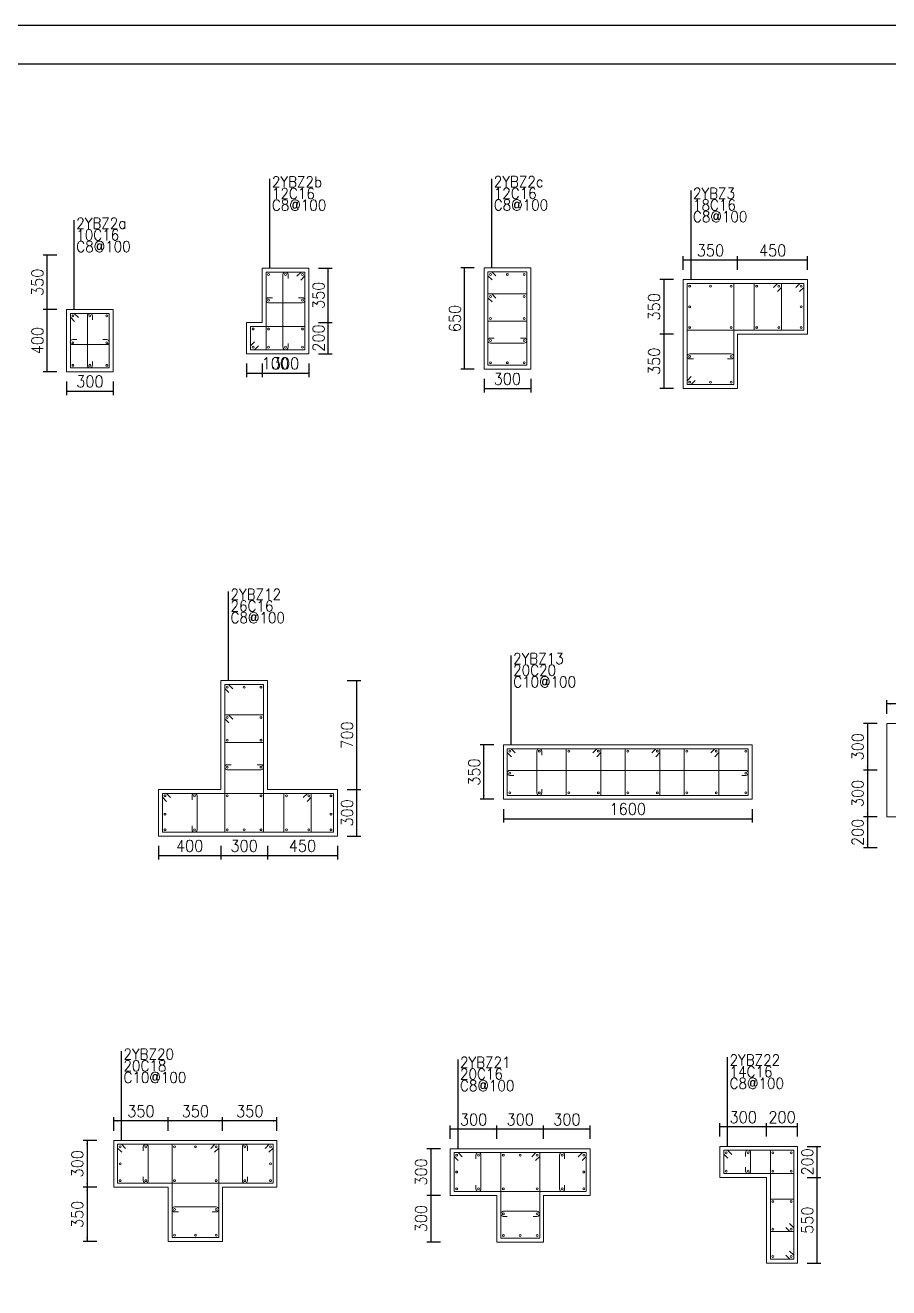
# Model space of a CAD drawing. Extents: x 292423 to 377252, y 106557 to 361882.
# Drawn here: x 313585 to 335798, y 264108 to 296574 of the extents above; entities that cross this region are included whole.
import ezdxf
from ezdxf.enums import TextEntityAlignment as Align

# ---------------------------------------------------------------- set-up
doc = ezdxf.new("R2010")
doc.units = 0
doc.header["$LTSCALE"] = 1000
for name, color, linetype in [('1508', 2, 'Continuous'), ('tk', 7, 'Continuous'), ('Y阴影', 254, 'Continuous')]:
    doc.layers.add(name, color=color, linetype=linetype)
for name, color, linetype, lineweight in [('REIN', 6, 'Continuous', 18), ('Z-柱大样外框', 7, 'ByLayer', 18), ('Z-详图标注', 3, 'Continuous', 18)]:
    doc.layers.add(name, color=color, linetype=linetype, lineweight=lineweight)
doc.styles.get("Standard").update_dxf_attribs({"font": 'standard'})
doc.dimstyles.get("Standard").update_dxf_attribs({"dimtxt": 300, "dimasz": 100, "dimexe": 100, "dimexo": 250, "dimgap": 100, "dimtad": 0, "dimtoh": 1, "dimdec": 0, "dimlfac": 0.25, "dimdsep": 46, "dimcen": 0.09, "dimclrt": 7, "dimadec": 0, "dimazin": 0, "dimtfac": 1, "dimtdec": 4, "dimtofl": 0, "dimtmove": 0, "dimatfit": 3, "dimfxl": 1, "dimtolj": 1, "dimtzin": 0, "dimarcsym": 0})

# ---------------------------------------------------------------- blocks, each defined once
blk = doc.blocks.new('*D243')
at = {"layer": 'Z-详图标注', "color": 0, "linetype": 'ByBlock', "lineweight": -2}
for p, q in [((331911, 290283), (331911, 290633)), ((333711, 290283), (333711, 290633)), ((333711, 290533), (331911, 290533))]:
    blk.add_line(p, q, dxfattribs=at)
for points in [[(331911, 290533), (332011, 290549), (332011, 290516)], [(333711, 290533), (333611, 290516), (333611, 290549)]]:
    blk.add_solid(points, dxfattribs=at)
at = {"layer": 'Z-详图标注', "color": 7, "linetype": 'Continuous', "lineweight": -2, "insert": (332811, 290783), "char_height": 300, "width": 576.67, "attachment_point": 5}
blk.add_mtext('450', dxfattribs=at)
blk = doc.blocks.new('*D737')
at = {"layer": 'Z-详图标注', "color": 0, "linetype": 'ByBlock', "lineweight": -2}
for p, q in [((330511, 290283), (330511, 290633)), ((331911, 290283), (331911, 290633)), ((331911, 290533), (330511, 290533))]:
    blk.add_line(p, q, dxfattribs=at)
for points in [[(330511, 290533), (330611, 290549), (330611, 290516)], [(331911, 290533), (331811, 290516), (331811, 290549)]]:
    blk.add_solid(points, dxfattribs=at)
at = {"layer": 'Z-详图标注', "color": 7, "linetype": 'Continuous', "lineweight": -2, "insert": (331211, 290783), "char_height": 300, "width": 566.67, "attachment_point": 5}
blk.add_mtext('350', dxfattribs=at)
blk = doc.blocks.new('*D785')
at = {"layer": 'Z-详图标注', "color": 0, "linetype": 'ByBlock', "lineweight": -2}
for p, q in [((330261, 290033), (329911, 290033)), ((330011, 290033), (330011, 288633)), ((330261, 288633), (329911, 288633))]:
    blk.add_line(p, q, dxfattribs=at)
for points in [[(330011, 290033), (330028, 289933), (329994, 289933)], [(330011, 288633), (329994, 288733), (330028, 288733)]]:
    blk.add_solid(points, dxfattribs=at)
at = {"layer": 'Z-详图标注', "color": 7, "linetype": 'Continuous', "lineweight": -2, "insert": (329761, 289333), "char_height": 300, "width": 566.67, "attachment_point": 5, "rotation": 90}
blk.add_mtext('350', dxfattribs=at)
blk = doc.blocks.new('*D404')
at = {"layer": 'Z-详图标注', "color": 0, "linetype": 'ByBlock', "lineweight": -2}
for p, q in [((330261, 288633), (329911, 288633)), ((330011, 288633), (330011, 287233)), ((330261, 287233), (329911, 287233))]:
    blk.add_line(p, q, dxfattribs=at)
for points in [[(330011, 288633), (330028, 288533), (329994, 288533)], [(330011, 287233), (329994, 287333), (330028, 287333)]]:
    blk.add_solid(points, dxfattribs=at)
at = {"layer": 'Z-详图标注', "color": 7, "linetype": 'Continuous', "lineweight": -2, "insert": (329761, 287933), "char_height": 300, "width": 566.67, "attachment_point": 5, "rotation": 90}
blk.add_mtext('350', dxfattribs=at)
blk = doc.blocks.new('*D203')
at = {"layer": 'Z-详图标注', "color": 0, "linetype": 'ByBlock', "lineweight": -2}
for p, q in [((314648, 287414), (314648, 287064)), ((315848, 287414), (315848, 287064)), ((314648, 287164), (315848, 287164))]:
    blk.add_line(p, q, dxfattribs=at)
for points in [[(314648, 287164), (314748, 287180), (314748, 287147)], [(315848, 287164), (315748, 287147), (315748, 287180)]]:
    blk.add_solid(points, dxfattribs=at)
at = {"layer": 'Z-详图标注', "color": 7, "linetype": 'Continuous', "lineweight": -2, "insert": (315248, 287414), "char_height": 300, "width": 566.67, "attachment_point": 5}
blk.add_mtext('300', dxfattribs=at)
blk = doc.blocks.new('*D701')
at = {"layer": 'Z-详图标注', "color": 0, "linetype": 'ByBlock', "lineweight": -2}
for p, q in [((314398, 289264), (314048, 289264)), ((314148, 287664), (314148, 289264)), ((314398, 287664), (314048, 287664))]:
    blk.add_line(p, q, dxfattribs=at)
for points in [[(314148, 289264), (314164, 289164), (314131, 289164)], [(314148, 287664), (314131, 287764), (314164, 287764)]]:
    blk.add_solid(points, dxfattribs=at)
at = {"layer": 'Z-详图标注', "color": 7, "linetype": 'Continuous', "lineweight": -2, "insert": (313898, 288464), "char_height": 300, "width": 576.67, "attachment_point": 5, "rotation": 90}
blk.add_mtext('400', dxfattribs=at)
blk = doc.blocks.new('*D562')
at = {"layer": 'Z-详图标注', "color": 0, "linetype": 'ByBlock', "lineweight": -2}
for p, q in [((325885, 276419), (325885, 276069)), ((332285, 276419), (332285, 276069)), ((325885, 276169), (332285, 276169))]:
    blk.add_line(p, q, dxfattribs=at)
for points in [[(325885, 276169), (325985, 276185), (325985, 276152)], [(332285, 276169), (332185, 276152), (332185, 276185)]]:
    blk.add_solid(points, dxfattribs=at)
at = {"layer": 'Z-详图标注', "color": 7, "linetype": 'Continuous', "lineweight": -2, "insert": (329085, 276419), "char_height": 300, "width": 685, "attachment_point": 5}
blk.add_mtext('1600', dxfattribs=at)
blk = doc.blocks.new('*D266')
at = {"layer": 'Z-详图标注', "color": 0, "linetype": 'ByBlock', "lineweight": -2}
for p, q in [((325635, 278069), (325285, 278069)), ((325385, 276669), (325385, 278069)), ((325635, 276669), (325285, 276669))]:
    blk.add_line(p, q, dxfattribs=at)
for points in [[(325385, 278069), (325402, 277969), (325369, 277969)], [(325385, 276669), (325369, 276769), (325402, 276769)]]:
    blk.add_solid(points, dxfattribs=at)
at = {"layer": 'Z-详图标注', "color": 7, "linetype": 'Continuous', "lineweight": -2, "insert": (325135, 277369), "char_height": 300, "width": 566.67, "attachment_point": 5, "rotation": 90}
blk.add_mtext('350', dxfattribs=at)
blk = doc.blocks.new('*D810')
at = {"layer": 'Z-详图标注', "color": 0, "linetype": 'ByBlock', "lineweight": -2}
for p, q in [((335748, 278870), (335748, 279220)), ((336948, 278870), (336948, 279220)), ((336948, 279120), (335748, 279120))]:
    blk.add_line(p, q, dxfattribs=at)
for points in [[(335748, 279120), (335848, 279137), (335848, 279104)], [(336948, 279120), (336848, 279104), (336848, 279137)]]:
    blk.add_solid(points, dxfattribs=at)
at = {"layer": 'Z-详图标注', "color": 7, "linetype": 'Continuous', "lineweight": -2, "insert": (336348, 279370), "char_height": 300, "width": 566.67, "attachment_point": 5}
blk.add_mtext('300', dxfattribs=at)
blk = doc.blocks.new('*D426')
at = {"layer": 'Z-详图标注', "color": 0, "linetype": 'ByBlock', "lineweight": -2}
for p, q in [((335498, 278620), (335148, 278620)), ((335248, 278620), (335248, 277420)), ((335498, 277420), (335148, 277420))]:
    blk.add_line(p, q, dxfattribs=at)
for points in [[(335248, 278620), (335264, 278520), (335231, 278520)], [(335248, 277420), (335231, 277520), (335264, 277520)]]:
    blk.add_solid(points, dxfattribs=at)
at = {"layer": 'Z-详图标注', "color": 7, "linetype": 'Continuous', "lineweight": -2, "insert": (334998, 278020), "char_height": 300, "width": 566.67, "attachment_point": 5, "rotation": 90}
blk.add_mtext('300', dxfattribs=at)
blk = doc.blocks.new('*D40')
at = {"layer": 'Z-详图标注', "color": 0, "linetype": 'ByBlock', "lineweight": -2}
for p, q in [((335498, 277420), (335148, 277420)), ((335248, 277420), (335248, 276220)), ((335498, 276220), (335148, 276220))]:
    blk.add_line(p, q, dxfattribs=at)
for points in [[(335248, 277420), (335264, 277320), (335231, 277320)], [(335248, 276220), (335231, 276320), (335264, 276320)]]:
    blk.add_solid(points, dxfattribs=at)
at = {"layer": 'Z-详图标注', "color": 7, "linetype": 'Continuous', "lineweight": -2, "insert": (334998, 276820), "char_height": 300, "width": 566.67, "attachment_point": 5, "rotation": 90}
blk.add_mtext('300', dxfattribs=at)
blk = doc.blocks.new('*D662')
at = {"layer": 'Z-详图标注', "color": 0, "linetype": 'ByBlock', "lineweight": -2}
for p, q in [((319280, 287878), (319280, 287528)), ((319680, 287878), (319680, 287528)), ((319280, 287628), (319680, 287628))]:
    blk.add_line(p, q, dxfattribs=at)
for points in [[(319280, 287628), (319380, 287645), (319380, 287611)], [(319680, 287628), (319580, 287611), (319580, 287645)]]:
    blk.add_solid(points, dxfattribs=at)
at = {"layer": 'Z-详图标注', "color": 7, "linetype": 'Continuous', "lineweight": -2, "insert": (320018, 287878), "char_height": 300, "width": 476.67, "attachment_point": 5, "rotation": 0.0028}
blk.add_mtext('100', dxfattribs=at)
blk = doc.blocks.new('*D285')
at = {"layer": 'Z-详图标注', "color": 0, "linetype": 'ByBlock', "lineweight": -2}
for p, q in [((319680, 287878), (319680, 287528)), ((320880, 287878), (320880, 287528)), ((319680, 287628), (320880, 287628))]:
    blk.add_line(p, q, dxfattribs=at)
for points in [[(319680, 287628), (319780, 287645), (319780, 287611)], [(320880, 287628), (320780, 287611), (320780, 287645)]]:
    blk.add_solid(points, dxfattribs=at)
at = {"layer": 'Z-详图标注', "color": 7, "linetype": 'Continuous', "lineweight": -2, "insert": (320280, 287878), "char_height": 300, "width": 566.67, "attachment_point": 5, "rotation": 0.0028}
blk.add_mtext('300', dxfattribs=at)
blk = doc.blocks.new('*D762')
at = {"layer": 'Z-详图标注', "color": 0, "linetype": 'ByBlock', "lineweight": -2}
for p, q in [((321130, 288928), (321480, 288928)), ((321380, 288128), (321380, 288928)), ((321130, 288128), (321480, 288128))]:
    blk.add_line(p, q, dxfattribs=at)
for points in [[(321380, 288928), (321396, 288828), (321363, 288828)], [(321380, 288128), (321363, 288228), (321396, 288228)]]:
    blk.add_solid(points, dxfattribs=at)
at = {"layer": 'Z-详图标注', "color": 7, "linetype": 'Continuous', "lineweight": -2, "insert": (321130, 288528), "char_height": 300, "width": 566.67, "attachment_point": 5, "rotation": 90}
blk.add_mtext('200', dxfattribs=at)
blk = doc.blocks.new('*D391')
at = {"layer": 'Z-详图标注', "color": 0, "linetype": 'ByBlock', "lineweight": -2}
for p, q in [((321130, 290328), (321480, 290328)), ((321380, 288928), (321380, 290328)), ((321130, 288928), (321480, 288928))]:
    blk.add_line(p, q, dxfattribs=at)
for points in [[(321380, 290328), (321396, 290228), (321363, 290228)], [(321380, 288928), (321363, 289028), (321396, 289028)]]:
    blk.add_solid(points, dxfattribs=at)
at = {"layer": 'Z-详图标注', "color": 7, "linetype": 'Continuous', "lineweight": -2, "insert": (321130, 289628), "char_height": 300, "width": 566.67, "attachment_point": 5, "rotation": 90}
blk.add_mtext('350', dxfattribs=at)
blk = doc.blocks.new('*D434')
at = {"layer": 'Z-详图标注', "color": 0, "linetype": 'ByBlock', "lineweight": -2}
for p, q in [((325387, 287481), (325387, 287131)), ((326587, 287481), (326587, 287131)), ((325387, 287231), (326587, 287231))]:
    blk.add_line(p, q, dxfattribs=at)
for points in [[(325387, 287231), (325487, 287248), (325487, 287215)], [(326587, 287231), (326487, 287215), (326487, 287248)]]:
    blk.add_solid(points, dxfattribs=at)
at = {"layer": 'Z-详图标注', "color": 7, "linetype": 'Continuous', "lineweight": -2, "insert": (325987, 287481), "char_height": 300, "width": 566.67, "attachment_point": 5}
blk.add_mtext('300', dxfattribs=at)
blk = doc.blocks.new('*D52')
at = {"layer": 'Z-详图标注', "color": 0, "linetype": 'ByBlock', "lineweight": -2}
for p, q in [((325137, 290332), (324787, 290332)), ((324887, 287731), (324887, 290332)), ((325137, 287731), (324787, 287731))]:
    blk.add_line(p, q, dxfattribs=at)
for points in [[(324887, 290332), (324903, 290232), (324870, 290232)], [(324887, 287731), (324870, 287831), (324903, 287831)]]:
    blk.add_solid(points, dxfattribs=at)
at = {"layer": 'Z-详图标注', "color": 7, "linetype": 'Continuous', "lineweight": -2, "insert": (324637, 289032), "char_height": 300, "width": 556.67, "attachment_point": 5, "rotation": 90}
blk.add_mtext('650', dxfattribs=at)
blk = doc.blocks.new('*D535')
at = {"layer": 'Z-详图标注', "color": 0, "linetype": 'ByBlock', "lineweight": -2}
for p, q in [((318661, 268147), (318661, 268497)), ((320061, 268147), (320061, 268497)), ((320061, 268397), (318661, 268397))]:
    blk.add_line(p, q, dxfattribs=at)
for points in [[(318661, 268397), (318761, 268413), (318761, 268380)], [(320061, 268397), (319961, 268380), (319961, 268413)]]:
    blk.add_solid(points, dxfattribs=at)
at = {"layer": 'Z-详图标注', "color": 7, "linetype": 'Continuous', "lineweight": -2, "insert": (319361, 268647), "char_height": 300, "width": 566.67, "attachment_point": 5}
blk.add_mtext('350', dxfattribs=at)
blk = doc.blocks.new('*D160')
at = {"layer": 'Z-详图标注', "color": 0, "linetype": 'ByBlock', "lineweight": -2}
for p, q in [((317261, 268147), (317261, 268497)), ((318661, 268147), (318661, 268497)), ((318661, 268397), (317261, 268397))]:
    blk.add_line(p, q, dxfattribs=at)
for points in [[(317261, 268397), (317361, 268413), (317361, 268380)], [(318661, 268397), (318561, 268380), (318561, 268413)]]:
    blk.add_solid(points, dxfattribs=at)
at = {"layer": 'Z-详图标注', "color": 7, "linetype": 'Continuous', "lineweight": -2, "insert": (317961, 268647), "char_height": 300, "width": 566.67, "attachment_point": 5}
blk.add_mtext('350', dxfattribs=at)
blk = doc.blocks.new('*D213')
at = {"layer": 'Z-详图标注', "color": 0, "linetype": 'ByBlock', "lineweight": -2}
for p, q in [((315861, 268147), (315861, 268497)), ((317261, 268147), (317261, 268497)), ((317261, 268397), (315861, 268397))]:
    blk.add_line(p, q, dxfattribs=at)
for points in [[(315861, 268397), (315961, 268413), (315961, 268380)], [(317261, 268397), (317161, 268380), (317161, 268413)]]:
    blk.add_solid(points, dxfattribs=at)
at = {"layer": 'Z-详图标注', "color": 7, "linetype": 'Continuous', "lineweight": -2, "insert": (316561, 268647), "char_height": 300, "width": 566.67, "attachment_point": 5}
blk.add_mtext('350', dxfattribs=at)
blk = doc.blocks.new('*D699')
at = {"layer": 'Z-详图标注', "color": 0, "linetype": 'ByBlock', "lineweight": -2}
for p, q in [((315424, 267897), (315074, 267897)), ((315174, 267897), (315174, 266697)), ((315424, 266697), (315074, 266697))]:
    blk.add_line(p, q, dxfattribs=at)
for points in [[(315174, 267897), (315190, 267797), (315157, 267797)], [(315174, 266697), (315157, 266797), (315190, 266797)]]:
    blk.add_solid(points, dxfattribs=at)
at = {"layer": 'Z-详图标注', "color": 7, "linetype": 'Continuous', "lineweight": -2, "insert": (314924, 267297), "char_height": 300, "width": 566.67, "attachment_point": 5, "rotation": 90}
blk.add_mtext('300', dxfattribs=at)
blk = doc.blocks.new('*D318')
at = {"layer": 'Z-详图标注', "color": 0, "linetype": 'ByBlock', "lineweight": -2}
for p, q in [((315424, 266697), (315074, 266697)), ((315174, 266697), (315174, 265297)), ((315424, 265297), (315074, 265297))]:
    blk.add_line(p, q, dxfattribs=at)
for points in [[(315174, 266697), (315190, 266597), (315157, 266597)], [(315174, 265297), (315157, 265397), (315190, 265397)]]:
    blk.add_solid(points, dxfattribs=at)
at = {"layer": 'Z-详图标注', "color": 7, "linetype": 'Continuous', "lineweight": -2, "insert": (314924, 265997), "char_height": 300, "width": 566.67, "attachment_point": 5, "rotation": 90}
blk.add_mtext('350', dxfattribs=at)
blk = doc.blocks.new('*D793')
at = {"layer": 'Z-详图标注', "color": 0, "linetype": 'ByBlock', "lineweight": -2}
for p, q in [((326918, 267934), (326918, 268284)), ((328118, 268184), (326918, 268184)), ((328118, 267934), (328118, 268284))]:
    blk.add_line(p, q, dxfattribs=at)
for points in [[(326918, 268184), (327018, 268201), (327018, 268168)], [(328118, 268184), (328018, 268168), (328018, 268201)]]:
    blk.add_solid(points, dxfattribs=at)
at = {"layer": 'Z-详图标注', "color": 7, "linetype": 'Continuous', "lineweight": -2, "insert": (327518, 268434), "char_height": 300, "width": 566.67, "attachment_point": 5}
blk.add_mtext('300', dxfattribs=at)
blk = doc.blocks.new('*D853')
at = {"layer": 'Z-详图标注', "color": 0, "linetype": 'ByBlock', "lineweight": -2}
for p, q in [((325718, 267934), (325718, 268284)), ((326918, 268184), (325718, 268184)), ((326918, 267934), (326918, 268284))]:
    blk.add_line(p, q, dxfattribs=at)
for points in [[(325718, 268184), (325818, 268201), (325818, 268168)], [(326918, 268184), (326818, 268168), (326818, 268201)]]:
    blk.add_solid(points, dxfattribs=at)
at = {"layer": 'Z-详图标注', "color": 7, "linetype": 'Continuous', "lineweight": -2, "insert": (326318, 268434), "char_height": 300, "width": 566.67, "attachment_point": 5}
blk.add_mtext('300', dxfattribs=at)
blk = doc.blocks.new('*D465')
at = {"layer": 'Z-详图标注', "color": 0, "linetype": 'ByBlock', "lineweight": -2}
for p, q in [((324518, 267934), (324518, 268284)), ((325718, 268184), (324518, 268184)), ((325718, 267934), (325718, 268284))]:
    blk.add_line(p, q, dxfattribs=at)
for points in [[(324518, 268184), (324618, 268201), (324618, 268168)], [(325718, 268184), (325618, 268168), (325618, 268201)]]:
    blk.add_solid(points, dxfattribs=at)
at = {"layer": 'Z-详图标注', "color": 7, "linetype": 'Continuous', "lineweight": -2, "insert": (325118, 268434), "char_height": 300, "width": 566.67, "attachment_point": 5}
blk.add_mtext('300', dxfattribs=at)
blk = doc.blocks.new('*D83')
at = {"layer": 'Z-详图标注', "color": 0, "linetype": 'ByBlock', "lineweight": -2}
for p, q in [((324268, 267684), (323918, 267684)), ((324018, 267684), (324018, 266484)), ((324268, 266484), (323918, 266484))]:
    blk.add_line(p, q, dxfattribs=at)
for points in [[(324018, 267684), (324035, 267584), (324002, 267584)], [(324018, 266484), (324002, 266584), (324035, 266584)]]:
    blk.add_solid(points, dxfattribs=at)
at = {"layer": 'Z-详图标注', "color": 7, "linetype": 'Continuous', "lineweight": -2, "insert": (323768, 267084), "char_height": 300, "width": 566.67, "attachment_point": 5, "rotation": 90}
blk.add_mtext('300', dxfattribs=at)
blk = doc.blocks.new('*D658')
at = {"layer": 'Z-详图标注', "color": 0, "linetype": 'ByBlock', "lineweight": -2}
for p, q in [((324268, 266484), (323918, 266484)), ((324018, 266484), (324018, 265284)), ((324268, 265284), (323918, 265284))]:
    blk.add_line(p, q, dxfattribs=at)
for points in [[(324018, 266484), (324035, 266384), (324002, 266384)], [(324018, 265284), (324002, 265384), (324035, 265384)]]:
    blk.add_solid(points, dxfattribs=at)
at = {"layer": 'Z-详图标注', "color": 7, "linetype": 'Continuous', "lineweight": -2, "insert": (323768, 265884), "char_height": 300, "width": 566.67, "attachment_point": 5, "rotation": 90}
blk.add_mtext('300', dxfattribs=at)
blk = doc.blocks.new('*D715')
at = {"layer": 'Z-详图标注', "color": 0, "linetype": 'ByBlock', "lineweight": -2}
for p, q in [((333703, 266944), (334053, 266944)), ((333953, 264744), (333953, 266944)), ((333703, 264744), (334053, 264744))]:
    blk.add_line(p, q, dxfattribs=at)
for points in [[(333953, 266944), (333969, 266844), (333936, 266844)], [(333953, 264744), (333936, 264844), (333969, 264844)]]:
    blk.add_solid(points, dxfattribs=at)
at = {"layer": 'Z-详图标注', "color": 7, "linetype": 'Continuous', "lineweight": -2, "insert": (333703, 265844), "char_height": 300, "width": 566.67, "attachment_point": 5, "rotation": 90}
blk.add_mtext('550', dxfattribs=at)
blk = doc.blocks.new('*D339')
at = {"layer": 'Z-详图标注', "color": 0, "linetype": 'ByBlock', "lineweight": -2}
for p, q in [((333703, 267744), (334053, 267744)), ((333953, 266944), (333953, 267744)), ((333703, 266944), (334053, 266944))]:
    blk.add_line(p, q, dxfattribs=at)
for points in [[(333953, 267744), (333969, 267644), (333936, 267644)], [(333953, 266944), (333936, 267044), (333969, 267044)]]:
    blk.add_solid(points, dxfattribs=at)
at = {"layer": 'Z-详图标注', "color": 7, "linetype": 'Continuous', "lineweight": -2, "insert": (333703, 267344), "char_height": 300, "width": 566.67, "attachment_point": 5, "rotation": 90}
blk.add_mtext('200', dxfattribs=at)
blk = doc.blocks.new('*D812')
at = {"layer": 'Z-详图标注', "color": 0, "linetype": 'ByBlock', "lineweight": -2}
for p, q in [((332653, 267994), (332653, 268344)), ((333453, 268244), (332653, 268244)), ((333453, 267994), (333453, 268344))]:
    blk.add_line(p, q, dxfattribs=at)
for points in [[(332653, 268244), (332753, 268261), (332753, 268228)], [(333453, 268244), (333353, 268228), (333353, 268261)]]:
    blk.add_solid(points, dxfattribs=at)
at = {"layer": 'Z-详图标注', "color": 7, "linetype": 'Continuous', "lineweight": -2, "insert": (333053, 268494), "char_height": 300, "width": 566.67, "attachment_point": 5}
blk.add_mtext('200', dxfattribs=at)
blk = doc.blocks.new('*D438')
at = {"layer": 'Z-详图标注', "color": 0, "linetype": 'ByBlock', "lineweight": -2}
for p, q in [((331453, 267994), (331453, 268344)), ((332653, 268244), (331453, 268244)), ((332653, 267994), (332653, 268344))]:
    blk.add_line(p, q, dxfattribs=at)
for points in [[(331453, 268244), (331553, 268261), (331553, 268228)], [(332653, 268244), (332553, 268228), (332553, 268261)]]:
    blk.add_solid(points, dxfattribs=at)
at = {"layer": 'Z-详图标注', "color": 7, "linetype": 'Continuous', "lineweight": -2, "insert": (332053, 268494), "char_height": 300, "width": 566.67, "attachment_point": 5}
blk.add_mtext('300', dxfattribs=at)
blk = doc.blocks.new('*D519')
at = {"layer": 'Z-详图标注', "color": 0, "linetype": 'ByBlock', "lineweight": -2}
for p, q in [((317015, 275470), (317015, 275120)), ((318615, 275470), (318615, 275120)), ((317015, 275220), (318615, 275220))]:
    blk.add_line(p, q, dxfattribs=at)
for points in [[(317015, 275220), (317115, 275237), (317115, 275204)], [(318615, 275220), (318515, 275204), (318515, 275237)]]:
    blk.add_solid(points, dxfattribs=at)
at = {"layer": 'Z-详图标注', "color": 7, "linetype": 'Continuous', "lineweight": -2, "insert": (317815, 275470), "char_height": 300, "width": 576.67, "attachment_point": 5}
blk.add_mtext('400', dxfattribs=at)
blk = doc.blocks.new('*D137')
at = {"layer": 'Z-详图标注', "color": 0, "linetype": 'ByBlock', "lineweight": -2}
for p, q in [((318615, 275470), (318615, 275120)), ((319815, 275470), (319815, 275120)), ((318615, 275220), (319815, 275220))]:
    blk.add_line(p, q, dxfattribs=at)
for points in [[(318615, 275220), (318715, 275237), (318715, 275204)], [(319815, 275220), (319715, 275204), (319715, 275237)]]:
    blk.add_solid(points, dxfattribs=at)
at = {"layer": 'Z-详图标注', "color": 7, "linetype": 'Continuous', "lineweight": -2, "insert": (319215, 275470), "char_height": 300, "width": 566.67, "attachment_point": 5}
blk.add_mtext('300', dxfattribs=at)
blk = doc.blocks.new('*D622')
at = {"layer": 'Z-详图标注', "color": 0, "linetype": 'ByBlock', "lineweight": -2}
for p, q in [((319815, 275470), (319815, 275120)), ((321615, 275470), (321615, 275120)), ((319815, 275220), (321615, 275220))]:
    blk.add_line(p, q, dxfattribs=at)
for points in [[(319815, 275220), (319915, 275237), (319915, 275204)], [(321615, 275220), (321515, 275204), (321515, 275237)]]:
    blk.add_solid(points, dxfattribs=at)
at = {"layer": 'Z-详图标注', "color": 7, "linetype": 'Continuous', "lineweight": -2, "insert": (320715, 275470), "char_height": 300, "width": 576.67, "attachment_point": 5}
blk.add_mtext('450', dxfattribs=at)
blk = doc.blocks.new('*D674')
at = {"layer": 'Z-详图标注', "color": 0, "linetype": 'ByBlock', "lineweight": -2}
for p, q in [((321865, 276920), (322215, 276920)), ((322115, 275720), (322115, 276920)), ((321865, 275720), (322215, 275720))]:
    blk.add_line(p, q, dxfattribs=at)
for points in [[(322115, 276920), (322132, 276820), (322098, 276820)], [(322115, 275720), (322098, 275820), (322132, 275820)]]:
    blk.add_solid(points, dxfattribs=at)
at = {"layer": 'Z-详图标注', "color": 7, "linetype": 'Continuous', "lineweight": -2, "insert": (321865, 276320), "char_height": 300, "width": 566.67, "attachment_point": 5, "rotation": 90}
blk.add_mtext('300', dxfattribs=at)
blk = doc.blocks.new('*D295')
at = {"layer": 'Z-详图标注', "color": 0, "linetype": 'ByBlock', "lineweight": -2}
for p, q in [((321865, 279720), (322215, 279720)), ((322115, 276920), (322115, 279720)), ((321865, 276920), (322215, 276920))]:
    blk.add_line(p, q, dxfattribs=at)
for points in [[(322115, 279720), (322132, 279620), (322098, 279620)], [(322115, 276920), (322098, 277020), (322132, 277020)]]:
    blk.add_solid(points, dxfattribs=at)
at = {"layer": 'Z-详图标注', "color": 7, "linetype": 'Continuous', "lineweight": -2, "insert": (321865, 278320), "char_height": 300, "width": 566.67, "attachment_point": 5, "rotation": 90}
blk.add_mtext('700', dxfattribs=at)
blk = doc.blocks.new('*D430')
at = {"layer": 'Z-详图标注', "color": 0, "linetype": 'ByBlock', "lineweight": -2}
for p, q in [((314398, 290664), (314048, 290664)), ((314148, 289264), (314148, 290664)), ((314398, 289264), (314048, 289264))]:
    blk.add_line(p, q, dxfattribs=at)
for points in [[(314148, 290664), (314164, 290564), (314131, 290564)], [(314148, 289264), (314131, 289364), (314164, 289364)]]:
    blk.add_solid(points, dxfattribs=at)
at = {"layer": 'Z-详图标注', "color": 7, "linetype": 'Continuous', "lineweight": -2, "insert": (313898, 289964), "char_height": 300, "width": 566.67, "attachment_point": 5, "rotation": 90}
blk.add_mtext('350', dxfattribs=at)
blk = doc.blocks.new('*D532')
at = {"layer": 'Z-详图标注', "color": 0, "linetype": 'ByBlock', "lineweight": -2}
for p, q in [((335498, 276220), (335148, 276220)), ((335248, 276220), (335248, 275420)), ((335498, 275420), (335148, 275420))]:
    blk.add_line(p, q, dxfattribs=at)
for points in [[(335248, 276220), (335264, 276120), (335231, 276120)], [(335248, 275420), (335231, 275520), (335264, 275520)]]:
    blk.add_solid(points, dxfattribs=at)
at = {"layer": 'Z-详图标注', "color": 7, "linetype": 'Continuous', "lineweight": -2, "insert": (334998, 275820), "char_height": 300, "width": 566.67, "attachment_point": 5, "rotation": 90}
blk.add_mtext('200', dxfattribs=at)
blk = doc.blocks.new('A1tk')
at = {"layer": 'tk', "color": 5}
blk.add_lwpolyline([(0, 0), (0, 59400), (84100, 59400), (84100, 0)], close=True, dxfattribs=at)
at = {"layer": 'tk'}
blk.add_lwpolyline([(2500, 1000), (83100, 1000), (83100, 58400), (2500, 58400)], close=True, dxfattribs=at)

msp = doc.modelspace()

# ---------------------------------------------------------------- linework, layer by layer
at = {"layer": 'REIN', "color": 6}
for points in [[(320573.7, 290122), (320679.8, 290228), (320779.8, 290228), (320779.8, 288228.1), (319779.8, 288228), (319779.8, 290228), (320779.8, 290228), (320779.8, 290128), (320673.7, 290022)], [(325592.7, 290026.4), (325486.6, 290132.5), (325486.6, 290232.5), (326486.6, 290232.5), (326486.6, 287831.5), (325486.6, 287831.5), (325486.6, 290232.5), (325586.6, 290232.5), (325692.7, 290126.4)], [(330817.2, 287438.8), (330711.1, 287332.7), (330611.1, 287332.7), (330611.1, 289932.7), (331811.1, 289932.7), (331811.1, 287332.7), (330611.1, 287332.7), (330611.1, 287432.7), (330717.2, 287538.8)], [(333405, 289826.6), (333511.1, 289932.7), (333611.1, 289932.7), (333611.1, 288732.7), (330611.1, 288732.7), (330611.1, 289932.7), (333611.1, 289932.7), (333611.1, 289832.7), (333505, 289726.6)], [(332831.7, 289826.6), (332937.8, 289932.7), (333037.8, 289932.7), (333037.8, 288732.7), (332334.4, 288732.7), (332334.4, 289932.7), (333037.8, 289932.7), (333037.8, 289832.7), (332931.7, 289726.6)], [(325592.7, 289458.7), (325486.6, 289564.7), (325486.6, 289664.7), (326486.6, 289664.7), (326486.6, 288967), (325486.6, 288967), (325486.6, 289664.7), (325586.6, 289664.7), (325692.7, 289558.7)], [(314853.9, 288957.7), (314747.8, 289063.8), (314747.8, 289163.8), (315747.8, 289163.8), (315747.8, 287763.8), (314747.8, 287763.8), (314747.8, 289163.8), (314847.8, 289163.8), (314953.9, 289057.7)], [(319585.9, 288334.1), (319479.8, 288228), (319379.8, 288228), (319379.8, 288828), (320779.8, 288828), (320779.8, 288228.1), (319379.8, 288228), (319379.8, 288328), (319485.9, 288434.1)], [(318821, 279413.7), (318715, 279519.7), (318715, 279619.7), (319715, 279619.7), (319715, 275820.4), (318715, 275820.4), (318715, 279619.7), (318815, 279619.7), (318921, 279513.7)], [(318821, 278633.8), (318715, 278739.9), (318715, 278839.9), (319715, 278839.9), (319715, 278126.1), (318715, 278126.1), (318715, 278839.9), (318815, 278839.9), (318921, 278733.8)], [(326091.5, 277762.7), (325985.4, 277868.7), (325985.4, 277968.7), (332185.4, 277968.7), (332185.4, 276768.7), (325985.4, 276768.7), (325985.4, 277968.7), (326085.4, 277968.7), (326191.5, 277862.7)], [(328185.6, 277862.7), (328291.7, 277968.7), (328391.7, 277968.7), (328391.7, 276768.7), (327502.9, 276768.7), (327502.9, 277968.7), (328391.7, 277968.7), (328391.7, 277868.7), (328285.6, 277762.7)], [(329703.1, 277862.7), (329809.2, 277968.7), (329909.2, 277968.7), (329909.2, 276768.7), (329020.4, 276768.7), (329020.4, 277968.7), (329909.2, 277968.7), (329909.2, 277868.7), (329803.1, 277762.7)], [(331220.6, 277862.7), (331326.7, 277968.7), (331426.7, 277968.7), (331426.7, 276768.7), (330537.9, 276768.7), (330537.9, 277968.7), (331426.7, 277968.7), (331426.7, 277868.7), (331320.6, 277762.7)], [(317221, 276614.3), (317115, 276720.4), (317115, 276820.4), (321515, 276820.4), (321515, 275820.4), (317115, 275820.4), (317115, 276820.4), (317215, 276820.4), (317321, 276714.3)], [(320735.6, 276714.3), (320841.6, 276820.4), (320941.6, 276820.4), (320941.6, 275820.4), (320238.3, 275820.4), (320238.3, 276820.4), (320941.6, 276820.4), (320941.6, 276720.4), (320835.6, 276614.3)], [(316067.1, 267590.7), (315961.1, 267696.8), (315961.1, 267796.8), (319961.1, 267796.8), (319961.1, 266796.8), (315961.1, 266796.8), (315961.1, 267796.8), (316061.1, 267796.8), (316167.1, 267690.7)], [(318355, 267690.7), (318461.1, 267796.8), (318561.1, 267796.8), (318561.1, 265396.8), (317361.1, 265396.8), (317361.1, 267796.8), (318561.1, 267796.8), (318561.1, 267696.8), (318455, 267590.7)], [(319755, 267690.7), (319861.1, 267796.8), (319961.1, 267796.8), (319961.1, 266796.8), (317361.1, 266796.8), (317361.1, 267796.8), (319961.1, 267796.8), (319961.1, 267696.8), (319855, 267590.7)], [(324724.3, 267378.3), (324618.2, 267484.3), (324618.2, 267584.3), (328018.2, 267584.3), (328018.2, 266584.3), (324618.2, 266584.3), (324618.2, 267584.3), (324718.2, 267584.3), (324824.3, 267478.3)], [(326612.2, 267478.3), (326718.2, 267584.3), (326818.2, 267584.3), (326818.2, 265384.3), (325818.2, 265384.3), (325818.2, 267584.3), (326818.2, 267584.3), (326818.2, 267484.3), (326712.2, 267378.3)], [(327812.2, 267478.3), (327918.2, 267584.3), (328018.2, 267584.3), (328018.2, 266584.3), (325818.2, 266584.3), (325818.2, 267584.3), (328018.2, 267584.3), (328018.2, 267484.3), (327912.2, 267378.3)], [(331658.9, 267438.2), (331552.8, 267544.3), (331552.8, 267644.3), (333352.8, 267644.3), (333352.8, 267044.3), (331552.8, 267044.3), (331552.8, 267644.3), (331652.8, 267644.3), (331758.9, 267538.2)], [(333246.8, 265050.4), (333352.8, 264944.3), (333352.8, 264844.3), (332752.8, 264844.3), (332752.8, 267644.3), (333352.8, 267644.3), (333352.8, 264844.3), (333252.8, 264844.3), (333146.8, 264950.4)], [(333246.8, 265757), (333352.8, 265651), (333352.8, 265551), (332752.8, 265551), (332752.8, 266387.6), (333352.8, 266387.6), (333352.8, 265551), (333252.8, 265551), (333146.8, 265657)]]:
    msp.add_lwpolyline(points, dxfattribs=at)
for points in [[(319819.8, 290163, 1), (319869.8, 290163, 1)], [(320254.8, 290163, 1), (320304.8, 290163, 1)], [(320689.8, 290163, 1), (320739.8, 290163, 1)], [(325526.6, 290167.5, 1), (325576.6, 290167.5, 1)], [(325961.6, 290167.5, 1), (326011.6, 290167.5, 1)], [(326396.6, 290167.5, 1), (326446.6, 290167.5, 1)], [(325526.6, 289599.7, 1), (325576.6, 289599.7, 1)], [(326396.6, 289599.7, 1), (326446.6, 289599.7, 1)], [(330651.1, 289867.7, 1), (330701.1, 289867.7, 1)], [(331186.1, 289867.7, 1), (331236.1, 289867.7, 1)], [(331721.1, 289867.7, 1), (331771.1, 289867.7, 1)], [(332374.4, 289867.7, 1), (332424.4, 289867.7, 1)], [(332947.8, 289867.7, 1), (332997.8, 289867.7, 1)], [(333521.1, 289867.7, 1), (333571.1, 289867.7, 1)], [(319819.8, 289503, 1), (319869.8, 289503, 1)], [(320689.8, 289503, 1), (320739.8, 289503, 1)], [(330651.1, 289332.7, 1), (330701.1, 289332.7, 1)], [(333521.1, 289332.7, 1), (333571.1, 289332.7, 1)], [(314787.8, 289098.8, 1), (314837.8, 289098.8, 1)], [(315222.8, 289098.8, 1), (315272.8, 289098.8, 1)], [(315657.8, 289098.8, 1), (315707.8, 289098.8, 1)], [(325526.6, 289032, 1), (325576.6, 289032, 1)], [(326396.6, 289032, 1), (326446.6, 289032, 1)], [(319419.8, 288763, 1), (319469.8, 288763, 1)], [(319819.8, 288763, 1), (319869.8, 288763, 1)], [(320689.8, 288763, 1), (320739.8, 288763, 1)], [(330651.1, 288797.7, 1), (330701.1, 288797.7, 1)], [(331721.1, 288797.7, 1), (331771.1, 288797.7, 1)], [(332374.4, 288797.7, 1), (332424.4, 288797.7, 1)], [(332947.8, 288797.7, 1), (332997.8, 288797.7, 1)], [(333521.1, 288797.7, 1), (333571.1, 288797.7, 1)], [(314787.8, 288410, 1), (314837.8, 288410, 1)], [(315657.8, 288410, 1), (315707.8, 288410, 1)], [(319419.8, 288293, 1), (319469.8, 288293, 1)], [(319819.8, 288293, 1), (319869.8, 288293, 1)], [(320254.8, 288293, 1), (320304.8, 288293, 1)], [(320689.8, 288293.1, 1), (320739.8, 288293.1, 1)], [(325526.6, 288464.2, 1), (325576.6, 288464.2, 1)], [(326396.6, 288464.2, 1), (326446.6, 288464.2, 1)], [(330651.1, 288057.7, 1), (330701.1, 288057.7, 1)], [(331721.1, 288057.7, 1), (331771.1, 288057.7, 1)], [(314787.8, 287828.8, 1), (314837.8, 287828.8, 1)], [(315222.8, 287828.8, 1), (315272.8, 287828.8, 1)], [(315657.8, 287828.8, 1), (315707.8, 287828.8, 1)], [(325526.6, 287896.5, 1), (325576.6, 287896.5, 1)], [(325961.6, 287896.5, 1), (326011.6, 287896.5, 1)], [(326396.6, 287896.5, 1), (326446.6, 287896.5, 1)], [(330651.1, 287397.7, 1), (330701.1, 287397.7, 1)], [(331186.1, 287397.7, 1), (331236.1, 287397.7, 1)], [(331721.1, 287397.7, 1), (331771.1, 287397.7, 1)], [(318755, 279554.7, 1), (318805, 279554.7, 1)], [(319190, 279554.7, 1), (319240, 279554.7, 1)], [(319625, 279554.7, 1), (319675, 279554.7, 1)], [(318755, 278774.9, 1), (318805, 278774.9, 1)], [(319625, 278774.9, 1), (319675, 278774.9, 1)], [(318755, 278191.1, 1), (318805, 278191.1, 1)], [(319625, 278191.1, 1), (319675, 278191.1, 1)], [(326025.4, 277903.7, 1), (326075.4, 277903.7, 1)], [(326784.2, 277903.7, 1), (326834.2, 277903.7, 1)], [(327542.9, 277903.7, 1), (327592.9, 277903.7, 1)], [(328301.7, 277903.7, 1), (328351.7, 277903.7, 1)], [(329060.4, 277903.7, 1), (329110.4, 277903.7, 1)], [(329819.2, 277903.7, 1), (329869.2, 277903.7, 1)], [(330577.9, 277903.7, 1), (330627.9, 277903.7, 1)], [(331336.7, 277903.7, 1), (331386.7, 277903.7, 1)], [(332095.4, 277903.7, 1), (332145.4, 277903.7, 1)], [(318755, 277493.8, 1), (318805, 277493.8, 1)], [(319625, 277493.8, 1), (319675, 277493.8, 1)], [(326025.4, 277344.1, 1), (326075.4, 277344.1, 1)], [(332095.4, 277344.1, 1), (332145.4, 277344.1, 1)], [(317155, 276755.4, 1), (317205, 276755.4, 1)], [(317915, 276755.4, 1), (317965, 276755.4, 1)], [(318755, 276755.4, 1), (318805, 276755.4, 1)], [(319625, 276755.4, 1), (319675, 276755.4, 1)], [(320278.3, 276755.4, 1), (320328.3, 276755.4, 1)], [(320851.6, 276755.4, 1), (320901.6, 276755.4, 1)], [(321425, 276755.4, 1), (321475, 276755.4, 1)], [(326025.4, 276833.7, 1), (326075.4, 276833.7, 1)], [(326784.2, 276833.7, 1), (326834.2, 276833.7, 1)], [(327542.9, 276833.7, 1), (327592.9, 276833.7, 1)], [(328301.7, 276833.7, 1), (328351.7, 276833.7, 1)], [(329060.4, 276833.7, 1), (329110.4, 276833.7, 1)], [(329819.2, 276833.7, 1), (329869.2, 276833.7, 1)], [(330577.9, 276833.7, 1), (330627.9, 276833.7, 1)], [(331336.7, 276833.7, 1), (331386.7, 276833.7, 1)], [(332095.4, 276833.7, 1), (332145.4, 276833.7, 1)], [(317155, 276288.4, 1), (317205, 276288.4, 1)], [(321425, 276288.4, 1), (321475, 276288.4, 1)], [(317155, 275885.4, 1), (317205, 275885.4, 1)], [(317915, 275885.4, 1), (317965, 275885.4, 1)], [(318755, 275885.4, 1), (318805, 275885.4, 1)], [(319190, 275885.4, 1), (319240, 275885.4, 1)], [(319625, 275885.4, 1), (319675, 275885.4, 1)], [(320278.3, 275885.4, 1), (320328.3, 275885.4, 1)], [(320851.6, 275885.4, 1), (320901.6, 275885.4, 1)], [(321425, 275885.4, 1), (321475, 275885.4, 1)], [(316001.1, 267731.8, 1), (316051.1, 267731.8, 1)], [(316661.1, 267731.8, 1), (316711.1, 267731.8, 1)], [(317401.1, 267731.8, 1), (317451.1, 267731.8, 1)], [(317936.1, 267731.8, 1), (317986.1, 267731.8, 1)], [(318471.1, 267731.8, 1), (318521.1, 267731.8, 1)], [(319211.1, 267731.8, 1), (319261.1, 267731.8, 1)], [(319871.1, 267731.8, 1), (319921.1, 267731.8, 1)], [(324658.2, 267519.3, 1), (324708.2, 267519.3, 1)], [(325218.2, 267519.3, 1), (325268.2, 267519.3, 1)], [(325858.2, 267519.3, 1), (325908.2, 267519.3, 1)], [(326293.2, 267519.3, 1), (326343.2, 267519.3, 1)], [(326728.2, 267519.3, 1), (326778.2, 267519.3, 1)], [(327368.2, 267519.3, 1), (327418.2, 267519.3, 1)], [(327928.2, 267519.3, 1), (327978.2, 267519.3, 1)], [(331592.8, 267579.3, 1), (331642.8, 267579.3, 1)], [(332152.8, 267579.3, 1), (332202.8, 267579.3, 1)], [(332792.8, 267579.3, 1), (332842.8, 267579.3, 1)], [(333262.8, 267579.3, 1), (333312.8, 267579.3, 1)], [(316001.1, 267296.8, 1), (316051.1, 267296.8, 1)], [(319871.1, 267296.8, 1), (319921.1, 267296.8, 1)], [(316001.1, 266861.8, 1), (316051.1, 266861.8, 1)], [(316661.1, 266861.8, 1), (316711.1, 266861.8, 1)], [(317401.1, 266861.8, 1), (317451.1, 266861.8, 1)], [(318471.1, 266861.8, 1), (318521.1, 266861.8, 1)], [(319211.1, 266861.8, 1), (319261.1, 266861.8, 1)], [(319871.1, 266861.8, 1), (319921.1, 266861.8, 1)], [(324658.2, 267084.3, 1), (324708.2, 267084.3, 1)], [(327928.2, 267084.3, 1), (327978.2, 267084.3, 1)], [(331592.8, 267109.3, 1), (331642.8, 267109.3, 1)], [(332152.8, 267109.3, 1), (332202.8, 267109.3, 1)], [(332792.8, 267109.3, 1), (332842.8, 267109.3, 1)], [(333262.8, 267109.3, 1), (333312.8, 267109.3, 1)], [(324658.2, 266649.3, 1), (324708.2, 266649.3, 1)], [(325218.2, 266649.3, 1), (325268.2, 266649.3, 1)], [(325858.2, 266649.3, 1), (325908.2, 266649.3, 1)], [(326728.2, 266649.3, 1), (326778.2, 266649.3, 1)], [(327368.2, 266649.3, 1), (327418.2, 266649.3, 1)], [(327928.2, 266649.3, 1), (327978.2, 266649.3, 1)], [(332792.8, 266322.6, 1), (332842.8, 266322.6, 1)], [(333262.8, 266322.6, 1), (333312.8, 266322.6, 1)], [(317401.1, 266121.8, 1), (317451.1, 266121.8, 1)], [(318471.1, 266121.8, 1), (318521.1, 266121.8, 1)], [(325858.2, 266009.3, 1), (325908.2, 266009.3, 1)], [(326728.2, 266009.3, 1), (326778.2, 266009.3, 1)], [(332792.8, 265616, 1), (332842.8, 265616, 1)], [(333262.8, 265616, 1), (333312.8, 265616, 1)], [(317401.1, 265461.8, 1), (317451.1, 265461.8, 1)], [(317936.1, 265461.8, 1), (317986.1, 265461.8, 1)], [(318471.1, 265461.8, 1), (318521.1, 265461.8, 1)], [(325858.2, 265449.3, 1), (325908.2, 265449.3, 1)], [(326293.2, 265449.3, 1), (326343.2, 265449.3, 1)], [(326728.2, 265449.3, 1), (326778.2, 265449.3, 1)], [(332792.8, 264909.3, 1), (332842.8, 264909.3, 1)], [(333262.8, 264909.3, 1), (333312.8, 264909.3, 1)]]:
    msp.add_lwpolyline(points, format="xyb", close=True, dxfattribs=at)
for points in [[(320344.8, 288393), (320344.8, 288293, -1), (320214.8, 288293), (320214.8, 290163, -1), (320344.8, 290163), (320344.8, 290063)], [(320614.8, 289568), (320714.8, 289568, -1), (320714.8, 289438), (319844.8, 289438, -1), (319844.8, 289568), (319944.8, 289568)], [(315312.8, 287928.8), (315312.8, 287828.8, -1), (315182.8, 287828.8), (315182.8, 289098.8, -1), (315312.8, 289098.8), (315312.8, 288998.8)], [(315582.8, 288492.5), (315682.8, 288492.5, -1), (315682.8, 288362.5), (314807.9, 288362.5, -1), (314807.9, 288492.5), (314907.9, 288492.5)], [(326321.6, 288529.2), (326421.6, 288529.2, -1), (326421.6, 288399.2), (325551.6, 288399.2, -1), (325551.6, 288529.2), (325651.6, 288529.2)], [(330776.1, 287992.7), (330676.1, 287992.7, -1), (330676.1, 288122.7), (331746.1, 288122.7, -1), (331746.1, 287992.7), (331646.1, 287992.7)], [(326874.2, 276933.7), (326874.2, 276833.7, -1), (326744.2, 276833.7), (326744.2, 277903.7, -1), (326874.2, 277903.7), (326874.2, 277803.7)], [(319550, 277558.8), (319650, 277558.8, -1), (319650, 277428.8), (318780, 277428.8, -1), (318780, 277558.8), (318880, 277558.8)], [(326150.4, 277281.3), (326050.4, 277281.3, -1), (326050.4, 277411.3), (332120.4, 277411.3, -1), (332120.4, 277281.3), (332020.4, 277281.3)], [(317875, 276655.4), (317875, 276755.4, -1), (318005, 276755.4), (318005, 275885.4, -1), (317875, 275885.4), (317875, 275985.4)], [(316621.1, 267631.8), (316621.1, 267731.8, -1), (316751.1, 267731.8), (316751.1, 266861.8, -1), (316621.1, 266861.8), (316621.1, 266961.8)], [(319301.1, 266961.8), (319301.1, 266861.8, -1), (319171.1, 266861.8), (319171.1, 267731.8, -1), (319301.1, 267731.8), (319301.1, 267631.8)], [(325178.2, 267419.3), (325178.2, 267519.3, -1), (325308.2, 267519.3), (325308.2, 266649.3, -1), (325178.2, 266649.3), (325178.2, 266749.3)], [(327458.2, 266749.3), (327458.2, 266649.3, -1), (327328.2, 266649.3), (327328.2, 267519.3, -1), (327458.2, 267519.3), (327458.2, 267419.3)], [(332112.8, 267479.3), (332112.8, 267579.3, -1), (332242.8, 267579.3), (332242.8, 267109.3, -1), (332112.8, 267109.3), (332112.8, 267209.3)], [(317526.1, 266056.8), (317426.1, 266056.8, -1), (317426.1, 266186.8), (318496.1, 266186.8, -1), (318496.1, 266056.8), (318396.1, 266056.8)], [(325983.2, 265944.3), (325883.2, 265944.3, -1), (325883.2, 266074.3), (326753.2, 266074.3, -1), (326753.2, 265944.3), (326653.2, 265944.3)]]:
    msp.add_lwpolyline(points, format="xyb", dxfattribs=at)
at = {"layer": 'Y阴影'}
for p, q in [((319879.8, 290323), (319879.8, 292623)), ((325586.6, 290327.5), (325586.6, 292627.5)), ((330711.1, 290027.7), (330711.1, 292327.7)), ((314847.8, 289258.8), (314847.8, 291558.8)), ((318815, 279714.7), (318815, 282014.7)), ((326085.4, 278063.7), (326085.4, 280363.7)), ((316061.1, 267891.8), (316061.1, 270191.8)), ((324718.2, 267679.3), (324718.2, 269979.3)), ((331652.8, 267739.3), (331652.8, 270039.3))]:
    msp.add_line(p, q, dxfattribs=at)
at = {"layer": 'Z-柱大样外框'}
for points in [[(319679.8, 288928), (319279.8, 288928), (319279.8, 288128), (320879.8, 288128.1), (320879.8, 290328), (319679.8, 290328), (319679.8, 288928)], [(326586.6, 287731.5), (326586.6, 290332.5), (325386.6, 290332.5), (325386.6, 287731.5), (326586.6, 287731.5)], [(330511.1, 290032.7), (330511.1, 287232.7), (331911.1, 287232.7), (331911.1, 288632.7), (333711.1, 288632.7), (333711.1, 290032.7), (330511.1, 290032.7)], [(314647.8, 289263.8), (314647.8, 287663.8), (315847.8, 287663.8), (315847.8, 289263.8), (314647.8, 289263.8)], [(319815, 279719.7), (319815, 276920.4), (321615, 276920.4), (321615, 275720.4), (319815, 275720.4), (317015, 275720.4), (317015, 276920.4), (318615, 276920.4), (318615, 279719.7)], [(335747.8, 278620.4), (335747.8, 276220.4), (336947.8, 276220.4), (336947.8, 277420.4), (338547.8, 277420.4), (338547.8, 278620.4), (335747.8, 278620.4)], [(325885.4, 278068.7), (332285.4, 278068.7), (332285.4, 276668.7), (325885.4, 276668.7)], [(320061.1, 266696.8), (318661.1, 266696.8), (318661.1, 265296.8), (317261.1, 265296.8), (317261.1, 266696.8), (315861.1, 266696.8), (315861.1, 267896.8), (320061.1, 267896.8)], [(326918.2, 266484.3), (326918.2, 265284.3), (325718.2, 265284.3), (325718.2, 266484.3), (324518.2, 266484.3), (324518.2, 267684.3), (328118.2, 267684.3), (328118.2, 266484.3)], [(331452.8, 267744.3), (333452.8, 267744.3), (333452.8, 264744.3), (332652.8, 264744.3), (332652.8, 266944.3), (331452.8, 266944.3)]]:
    msp.add_lwpolyline(points, close=True, dxfattribs=at)

# ---------------------------------------------------------------- block references
at = {"layer": '1508'}
msp.add_blockref('A1tk', (292422.6, 237173.9), dxfattribs=at)

# ---------------------------------------------------------------- texts
at = {"layer": 'Y阴影'}
for s, p in [('2YBZ2b', (319929.8, 292323)), ('2YBZ2c', (325636.6, 292327.5)), ('12C16', (319929.8, 292023)), ('12C16', (325636.6, 292027.5)), ('2YBZ3', (330761.1, 292027.7)), ('C8@100', (319929.8, 291723)), ('C8@100', (325636.6, 291727.5)), ('18C16', (330761.1, 291727.7)), ('2YBZ2a', (314897.8, 291258.8)), ('C8@100', (330761.1, 291427.7)), ('10C16', (314897.8, 290958.8)), ('C8@100', (314897.8, 290658.8)), ('2YBZ12', (318865, 281714.7)), ('26C16', (318865, 281414.7)), ('C8@100', (318865, 281114.7)), ('2YBZ13', (326135.4, 280063.7)), ('20C20', (326135.4, 279763.7)), ('C10@100', (326135.4, 279463.7)), ('2YBZ20', (316111.1, 269891.8)), ('20C18', (316111.1, 269591.8)), ('2YBZ21', (324768.2, 269679.3)), ('2YBZ22', (331702.8, 269739.3)), ('14C16 ', (331702.8, 269439.3)), ('C10@100', (316111.1, 269291.8)), ('20C16', (324768.2, 269379.3)), ('C8@100', (331702.8, 269139.3)), ('C8@100', (324768.2, 269079.3))]:
    msp.add_text(s, height=280, dxfattribs=at).set_placement(p, align=Align.BOTTOM_LEFT)

# ---------------------------------------------------------------- dimensions: what is measured, and where the dimension line sits
at = {"layer": 'Z-详图标注'}
for base, p1, p2, angle, picture, middle in [((330511.1, 290532.7), (331911.1, 290032.7), (330511.1, 290032.7), 180, '*D737', (331211.1, 290782.7)), ((331911.1, 290532.7), (333711.1, 290032.7), (331911.1, 290032.7), 180, '*D243', (332811.1, 290782.7)), ((314147.8, 290663.8), (314647.8, 289263.8), (314647.8, 290663.8), 90, '*D430', (313897.8, 289963.8)), ((321379.8, 290328), (320879.8, 288928), (320879.8, 290328), 90, '*D391', (321129.8, 289628)), ((324886.6, 290332.5), (325386.6, 287731.5), (325386.6, 290332.5), 90, '*D52', (324636.6, 289032)), ((330011.1, 288632.7), (330511.1, 290032.7), (330511.1, 288632.7), 270, '*D785', (329761.1, 289332.7)), ((314147.8, 289263.8), (314647.8, 287663.8), (314647.8, 289263.8), 90, '*D701', (313897.8, 288463.8)), ((321379.8, 288928), (320879.8, 288128.1), (320879.8, 288928), 90, '*D762', (321129.8, 288528)), ((330011.1, 287232.7), (330511.1, 288632.7), (330511.1, 287232.7), 270, '*D404', (329761.1, 287932.7)), ((319679.8, 287628), (319279.8, 288128), (319679.8, 288128), 0.0028, '*D662', (319479.8, 287878)), ((320879.8, 287628.1), (319679.8, 288128), (320879.8, 288128.1), 0.0028, '*D285', (320279.8, 287878)), ((322115, 279719.7), (321615, 276920.4), (321615, 279719.7), 90, '*D295', (321865, 278320.1)), ((335747.8, 279120.4), (336947.8, 278620.4), (335747.8, 278620.4), 180, '*D810', (336347.8, 279370.4)), ((335247.8, 277420.4), (335747.8, 278620.4), (335747.8, 277420.4), 270, '*D426', (334997.8, 278020.4)), ((325385.4, 278068.7), (325885.4, 276668.7), (325885.4, 278068.7), 90, '*D266', (325135.4, 277368.7)), ((335247.8, 276220.4), (335747.8, 277420.4), (335747.8, 276220.4), 270, '*D40', (334997.8, 276820.4)), ((322115, 276920.4), (321615, 275720.4), (321615, 276920.4), 90, '*D674', (321865, 276320.4)), ((335247.8, 275420.4), (335747.8, 276220.4), (335747.8, 275420.4), 270, '*D532', (334997.8, 275820.4)), ((315861.1, 268396.8), (317261.1, 267896.8), (315861.1, 267896.8), 180, '*D213', (316561.1, 268646.8)), ((317261.1, 268396.8), (318661.1, 267896.8), (317261.1, 267896.8), 180, '*D160', (317961.1, 268646.8)), ((318661.1, 268396.8), (320061.1, 267896.8), (318661.1, 267896.8), 180, '*D535', (319361.1, 268646.8)), ((324518.2, 268184.3), (325718.2, 267684.3), (324518.2, 267684.3), 180, '*D465', (325118.2, 268434.3)), ((325718.2, 268184.3), (326918.2, 267684.3), (325718.2, 267684.3), 180, '*D853', (326318.2, 268434.3)), ((326918.2, 268184.3), (328118.2, 267684.3), (326918.2, 267684.3), 180, '*D793', (327518.2, 268434.3)), ((331452.8, 268244.3), (332652.8, 267744.3), (331452.8, 267744.3), 180, '*D438', (332052.8, 268494.3)), ((332652.8, 268244.3), (333452.8, 267744.3), (332652.8, 267744.3), 180, '*D812', (333052.8, 268494.3)), ((315173.8, 266696.8), (315673.8, 267896.8), (315673.8, 266696.8), 270, '*D699', (314923.8, 267296.8)), ((324018.2, 266484.3), (324518.2, 267684.3), (324518.2, 266484.3), 270, '*D83', (323768.2, 267084.3)), ((333952.8, 267744.3), (333452.8, 266944.3), (333452.8, 267744.3), 90, '*D339', (333702.8, 267344.3)), ((333952.8, 266944.3), (333452.8, 264744.3), (333452.8, 266944.3), 90, '*D715', (333702.8, 265844.3)), ((315173.8, 265296.8), (315673.8, 266696.8), (315673.8, 265296.8), 270, '*D318', (314923.8, 265996.8)), ((324018.2, 265284.3), (324518.2, 266484.3), (324518.2, 265284.3), 270, '*D658', (323768.2, 265884.3))]:
    dim = msp.add_linear_dim(base=base, p1=p1, p2=p2, angle=angle, dimstyle='Standard', dxfattribs=at)
    dim.commit()
    dim.dimension.update_dxf_attribs({"geometry": picture, "text_midpoint": middle})
for base, p1, p2, picture, middle in [((315847.8, 287163.8), (314647.8, 287663.8), (315847.8, 287663.8), '*D203', (315247.8, 287413.8)), ((326586.6, 287231.5), (325386.6, 287731.5), (326586.6, 287731.5), '*D434', (325986.6, 287481.5)), ((332285.4, 276168.7), (325885.4, 276668.7), (332285.4, 276668.7), '*D562', (329085.4, 276418.7)), ((318615, 275220.4), (317015, 275720.4), (318615, 275720.4), '*D519', (317815, 275470.4)), ((319815, 275220.4), (318615, 275720.4), (319815, 275720.4), '*D137', (319215, 275470.4)), ((321615, 275220.4), (319815, 275720.4), (321615, 275720.4), '*D622', (320715, 275470.4))]:
    dim = msp.add_linear_dim(base=base, p1=p1, p2=p2, dimstyle='Standard', dxfattribs=at)
    dim.commit()
    dim.dimension.update_dxf_attribs({"geometry": picture, "text_midpoint": middle})

doc.saveas('drawing.dxf')
